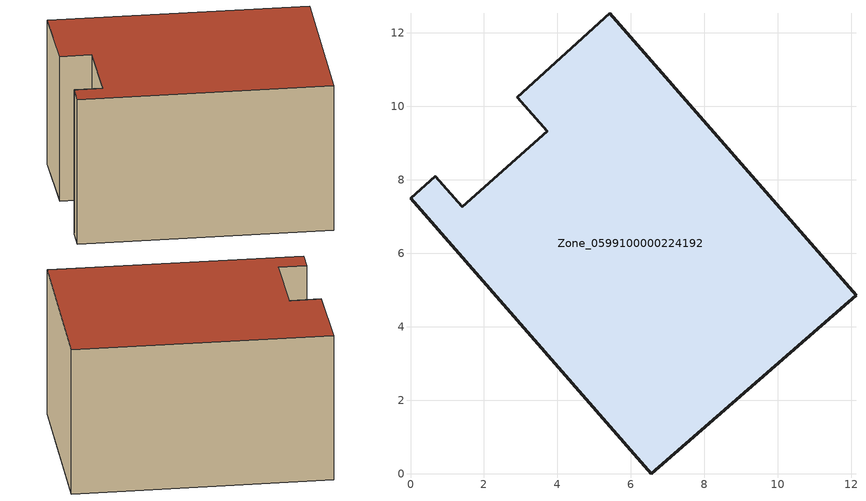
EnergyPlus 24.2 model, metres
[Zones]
Zone_0599100000224192
 floor ground (C_G): 12.13,4.86 6.55,0 0,7.49 0.68,8.09 1.41,7.26 3.73,9.32 2.9,10.24 5.42,12.53 z0
 wall outside (C_F): 6.55,0 12.13,4.86 5.42,12.53 2.9,10.24 3.73,9.32 1.41,7.26 0.68,8.09 0,7.49 6.55,0 z0:6.11
 roof outside (C_R): 0,7.49 6.55,0 12.13,4.86 5.42,12.53 2.9,10.24 3.73,9.32 1.41,7.26 0.68,8.09 z6.11
[BUILDING]
Pand.0599100000224192: North Axis=0; Terrain=City; Loads Convergence Tolerance Value=0.04; Temperature Convergence Tolerance Value=0.4; Solar Distribution=FullExterior; Maximum Number of Warmup Days=25; Minimum Number of Warmup Days=1
[Site:Location]
Rotterdam.The.Hague.AP_ZH_NLD Design_Conditions: Latitude=51.96; Longitude=4.45; Time Zone=1; Elevation=-4.5
[SITE:GROUNDTEMPERATURE:BUILDINGSURFACE]
18, 18, 18, 18, 18, 18, 18, 18, 18, 18, 18, 18
[MATERIAL] Thermal Absorptance=0.9; Solar Absorptance=0.7; Visible Absorptance=0.7
Name | Roughness | Thickness | Conductivity | Density | Specific Heat
G.TI.1946 | MediumSmooth | 0.15 | 1 | 540 | 1210
F.TI.1946 | Rough | 0.3 | 0.857143 | 1920 | 840
R.TI.1946 | MediumRough | 0.2 | 0.1 | 1500 | 1000
[CONSTRUCTION]
C_G: G.TI.1946
C_F: F.TI.1946
C_R: R.TI.1946
[ZONE]
Zone_0599100000224192: Type=1; Multiplier=1; Ceiling Height=Autocalculate; Volume=Autocalculate; Floor Area=autocalculate; Part of Total Floor Area=Yes
[ZONEINFILTRATION:DESIGNFLOWRATE]
Infil_Zone_0599100000224192: Zone or ZoneList or Space or SpaceList=Zone_0599100000224192; Schedule=AlwaysOn; Design Flow Rate Calculation Method=Flow/Area; Flow Rate per Floor Area=0.003; Constant Term Coefficient=1; Temperature Term Coefficient=0; Velocity Term Coefficient=0; Velocity Squared Term Coefficient=0
[HVACTEMPLATE:ZONE:IDEALLOADSAIRSYSTEM]
Zone_0599100000224192: Maximum Heating Supply Air Temperature=50; Minimum Cooling Supply Air Temperature=13; Maximum Heating Supply Air Humidity Ratio=0.0156; Minimum Cooling Supply Air Humidity Ratio=0.0077; Heating Limit=NoLimit; Cooling Limit=NoLimit; Dehumidification Control Type=ConstantSensibleHeatRatio; Cooling Sensible Heat Ratio=0.7; Dehumidification Setpoint=60; Humidification Control Type=None; Humidification Setpoint=30; Outdoor Air Method=None; Outdoor Air Flow Rate per Person=0.00944; Outdoor Air Flow Rate per Zone Floor Area=0; Outdoor Air Flow Rate per Zone=0; Demand Controlled Ventilation Type=None; Outdoor Air Economizer Type=NoEconomizer; Heat Recovery Type=None; Sensible Heat Recovery Effectiveness=0.7; Latent Heat Recovery Effectiveness=0.65
[ZONECONTROL:THERMOSTAT]
ThermostatControl_Zone_0599100000224192: Zone or ZoneList=Zone_0599100000224192; Control Type Schedule=DualSetpointControlType; Control 1=Thermostat_Zone_0599100000224192; Temperature Difference Between Cutout And Setpoint=0
[THERMOSTATSETPOINT:DUALSETPOINT]
Thermostat_Zone_0599100000224192: Heating Setpoint Temperature Schedule=HeatingSetpoint_Zone_0599100000224192; Cooling Setpoint Temperature Schedule=CoolingSetpoint_Zone_0599100000224192
[SCHEDULE:COMPACT]
HeatingSetpoint_Zone_0599100000224192: Through: 12/31, For: AllDays, Until: 24:00, 21
CoolingSetpoint_Zone_0599100000224192: Through: 12/31, For: AllDays, Until: 24:00, 24
DualSetpointControlType: Through: 12/31, For: AllDays, Until: 24:00, 4
AlwaysOn: Through: 12/31, For: AllDays, Until: 24:00, 1
